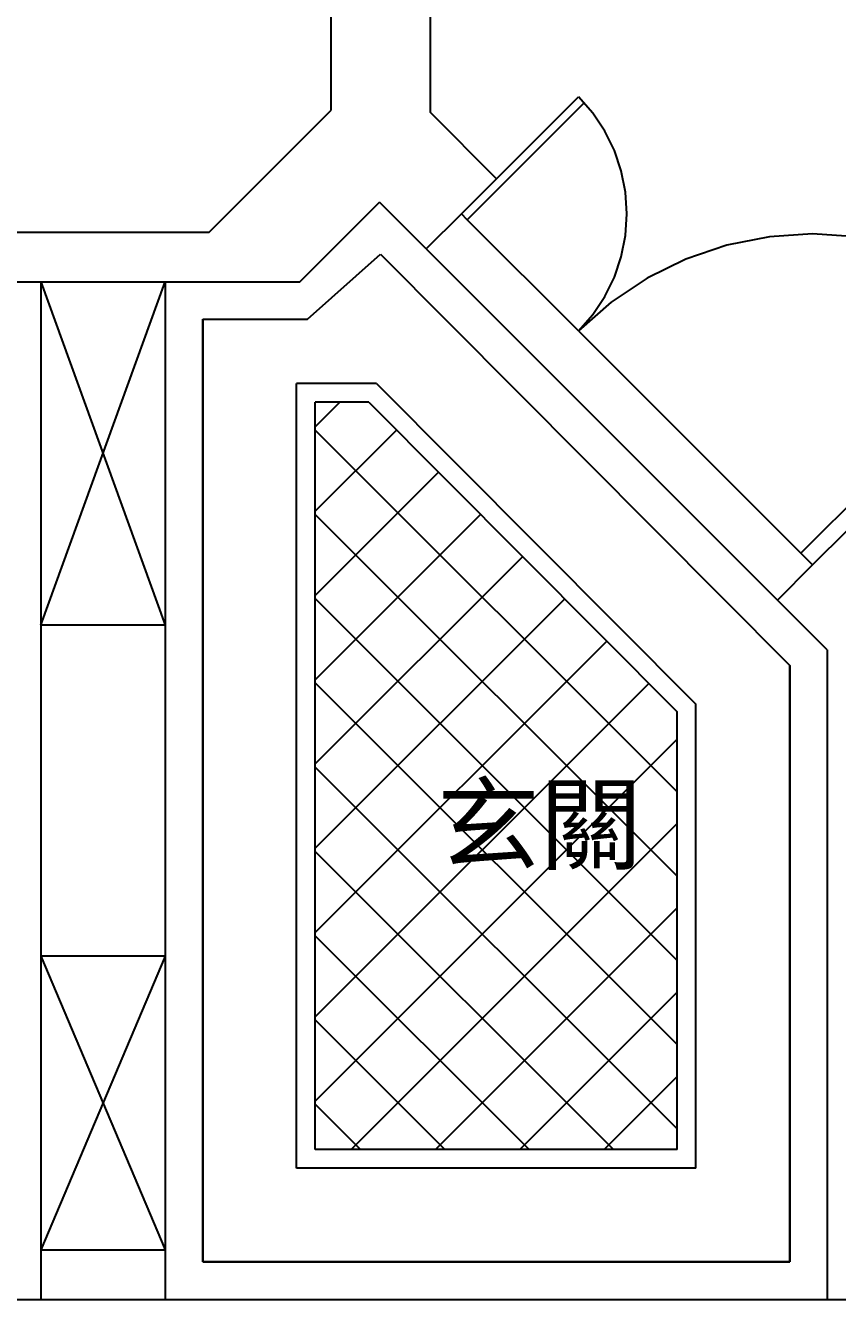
# Model space of a CAD drawing. Header units: centimetres. Extents: x 921 to 2601, y 2858 to 4336.
# Drawn here: x 1765.6 to 1981.9, y 3757.9 to 4097.3 of the extents above; entities that cross this region are included whole.
import ezdxf

# ---------------------------------------------------------------- set-up
doc = ezdxf.new("R2010")
doc.units = ezdxf.units.CM
doc.layers.add('文字', color=7, linetype='Continuous')
doc.layers.add('結構', color=7, linetype='Continuous')
doc.styles.get("Standard").update_dxf_attribs({"font": 'arial.ttf'})

msp = doc.modelspace()

# ---------------------------------------------------------------- hatches: boundary and pattern name
at = {"layer": '結構'}
h = msp.add_hatch(dxfattribs=at)
h.set_pattern_fill('NET', color=256, scale=5, angle=45)
h.set_pattern_definition([(45, (-43.48, -926.724), (-11.22532, 11.22532), []), (135, (-43.48, -926.724), (-11.22532, -11.22532), [])])
h.paths.add_polyline_path([(1842.81, 3797.92), (1939.18, 3797.92), (1939.18, 3914.47), (1857.07, 3996.97), (1842.81, 3996.97)])
h.paths.add_polyline_path([(1868.82, 3863.62), (1937.61, 3863.62), (1937.61, 3902.38), (1868.82, 3902.38)], flags=24)

# ---------------------------------------------------------------- linework, layer by layer
for p, q in [((1873.36, 4294.69), (1873.36, 4074.24)), ((1846.9, 4102.93), (1846.9, 4074.7)), ((1914.46, 4076.78), (1883.28, 4045.61)), ((1891.08, 4056.52), (1912.9, 4078.34)), ((1916.71, 4074), (1912.9, 4078.34)), ((1912.9, 4078.34), (1914.46, 4076.78)), ((1814.51, 4042.3), (1846.9, 4074.7)), ((1891.08, 4056.52), (1873.36, 4074.24)), ((1919.91, 4069.21), (1916.71, 4074)), ((1922.46, 4064.04), (1919.91, 4069.21)), ((1924.31, 4058.58), (1922.46, 4064.04)), ((1881.73, 4047.16), (1891.08, 4056.52)), ((1925.44, 4052.92), (1924.31, 4058.58)), ((1925.82, 4047.16), (1925.44, 4052.92)), ((1853.09, 4043.47), (1859.9, 4050.28)), ((1872.37, 4037.81), (1859.9, 4050.28)), ((1872.37, 4037.81), (1881.73, 4047.16)), ((1883.28, 4045.61), (1881.73, 4047.16)), ((1925.44, 4041.41), (1925.82, 4047.16)), ((1845.31, 4035.69), (1853.09, 4043.47)), ((1912.9, 4015.99), (1883.28, 4045.61)), ((1569.13, 4042.3), (1814.51, 4042.3)), ((1924.31, 4035.75), (1925.44, 4041.41)), ((1963.75, 4041.06), (1952.43, 4038.81)), ((1975.26, 4041.81), (1963.75, 4041.06)), ((1986.77, 4041.06), (1975.26, 4041.81)), ((1840.77, 4019.08), (1860.16, 4036.39)), ((1860.16, 4036.39), (1969.18, 3926.87)), ((1872.37, 4037.81), (1874.49, 4035.69)), ((1952.43, 4038.81), (1941.51, 4035.1)), ((1838.7, 4029.08), (1845.31, 4035.69)), ((1874.49, 4035.69), (1919.22, 3990.96)), ((1922.46, 4030.29), (1924.31, 4035.75)), ((1941.51, 4035.1), (1931.17, 4030)), ((1756.52, 4029.08), (1769.75, 4029.08)), ((1769.75, 4029.08), (1769.75, 3937.59)), ((1769.75, 3937.59), (1802.81, 4029.08)), ((1769.75, 4029.08), (1802.81, 3937.59)), ((1769.75, 4029.08), (1802.81, 4029.08)), ((1802.81, 4029.08), (1802.81, 3969.55)), ((1802.81, 4029.08), (1838.7, 4029.08)), ((1802.81, 4029.08), (1802.81, 3757.92)), ((1919.91, 4025.12), (1922.46, 4030.29)), ((1931.17, 4030), (1921.57, 4023.59)), ((1921.57, 4023.59), (1912.9, 4015.99)), ((1916.71, 4020.32), (1919.91, 4025.12)), ((1812.81, 4019.08), (1838.7, 4019.08)), ((1812.81, 4019.08), (1812.81, 3767.92)), ((1812.81, 3767.92), (1812.81, 4019.08)), ((1812.81, 4019.08), (1840.77, 4019.08)), ((1812.81, 4019.08), (1840.77, 4019.08)), ((1838.7, 4019.08), (1840.77, 4019.08)), ((1912.9, 4015.99), (1916.71, 4020.32)), ((2034.49, 4019.1), (1972.14, 3956.75)), ((1912.9, 4015.99), (1972.14, 3956.75)), ((1837.81, 3792.92), (1837.81, 4001.97)), ((1859.15, 4001.97), (1837.81, 4001.97)), ((1859.15, 4001.97), (1944.18, 3916.54)), ((1842.81, 3797.92), (1842.81, 3996.97)), ((1857.07, 3996.97), (1842.81, 3996.97)), ((1857.07, 3996.97), (1939.18, 3914.47)), ((1919.22, 3990.96), (1940.63, 3969.55)), ((1802.81, 3969.55), (1802.81, 3937.59)), ((1940.63, 3969.55), (1965.9, 3944.28)), ((1975.26, 3953.63), (1984.61, 3962.99)), ((1972.14, 3956.75), (1975.26, 3953.63)), ((1965.9, 3944.28), (1975.26, 3953.63)), ((1979.18, 3931.01), (1965.9, 3944.28)), ((1802.81, 3937.59), (1769.75, 3937.59)), ((1769.75, 3937.59), (1769.75, 3849.41)), ((1802.81, 3937.59), (1802.81, 3903.42)), ((1979.18, 3931.01), (1979.18, 3903.42)), ((1969.18, 3926.87), (1969.18, 3903.42)), ((1969.18, 3926.87), (1969.18, 3769.53)), ((1969.18, 3767.92), (1969.18, 3926.87)), ((1939.18, 3797.92), (1939.18, 3914.47)), ((1944.18, 3792.92), (1944.18, 3916.54)), ((1802.81, 3903.42), (1802.81, 3849.41)), ((1969.18, 3903.42), (1969.18, 3837.28)), ((1979.18, 3903.42), (1979.18, 3837.28)), ((1802.81, 3849.41), (1769.75, 3849.41)), ((1769.75, 3849.41), (1802.81, 3771.15)), ((1802.81, 3849.41), (1769.75, 3771.15)), ((1769.75, 3849.41), (1769.75, 3771.15)), ((1802.81, 3849.41), (1802.81, 3837.28)), ((1802.81, 3837.28), (1802.81, 3771.15)), ((1969.18, 3837.28), (1969.18, 3771.15)), ((1979.18, 3837.28), (1979.18, 3771.15)), ((1939.18, 3797.92), (1842.81, 3797.92)), ((1944.18, 3792.92), (1837.81, 3792.92)), ((1769.75, 3771.15), (1802.81, 3771.15)), ((1769.75, 3771.15), (1769.75, 3757.92)), ((1802.81, 3771.15), (1802.81, 3757.92)), ((1969.18, 3771.15), (1969.18, 3767.92)), ((1979.18, 3771.15), (1979.18, 3757.92)), ((1812.81, 3767.92), (1853.09, 3767.92)), ((1969.18, 3767.92), (1812.81, 3767.92)), ((1853.09, 3767.92), (1919.22, 3767.92)), ((1853.09, 3767.92), (1919.22, 3767.92)), ((1919.22, 3767.92), (1969.18, 3767.92)), ((1569.13, 3757.92), (1769.75, 3757.92)), ((1769.75, 3757.92), (1802.81, 3757.92)), ((1802.81, 3757.92), (1853.09, 3757.92)), ((1853.09, 3757.92), (1919.22, 3757.92)), ((1919.22, 3757.92), (1979.18, 3757.92)), ((1979.18, 3757.92), (2111.45, 3757.92))]:
    msp.add_line(p, q, dxfattribs=at)

# ---------------------------------------------------------------- texts
at = {"layer": '文字'}
msp.add_text('玄關', height=20, dxfattribs=at).set_placement((1875.28, 3874.53))

doc.saveas('drawing.dxf')
